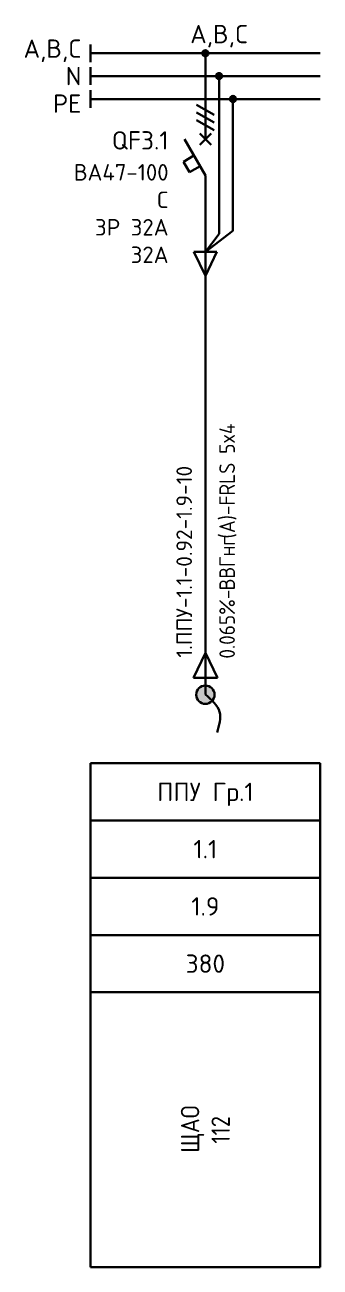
# Model space of a CAD drawing. Header units: millimetres. Extents: x -4379 to 694, y -18291 to 2656.
# Drawn here: x -2504.6 to -2472.5, y 197.5 to 333.1 of the extents above; entities that cross this region are included whole.
import ezdxf
from ezdxf.enums import TextEntityAlignment as Align

# ---------------------------------------------------------------- set-up
doc = ezdxf.new("R2010")
doc.units = ezdxf.units.MM
for name, color, linetype in [('Автомат защитный', 7, 'Continuous'), ('Принципиальная схема КТП -для ОДНОЛИНЕЙКИ', 7, 'Continuous'), ('ПРОВОДНИКИ', 7, 'Continuous'), ('Секция ППУ', 7, 'Continuous')]:
    doc.layers.add(name, color=color, linetype=linetype)
doc.layers.add('ЭС АВ', color=7, linetype='Continuous', lineweight=18)
doc.layers.add('ЭС рамка', color=7, linetype='Continuous', lineweight=18)
doc.styles.add('SLD_Style', font='isocpeur.ttf', dxfattribs={"width": 0.9})

# ---------------------------------------------------------------- blocks, each defined once
blk = doc.blocks.new('Start')
at = {"layer": 'ЭС рамка', "color": 7, "linetype": 'Continuous', "lineweight": 30}
blk.add_line((0, 3.46), (0, 1.54), dxfattribs=at)
at = {"layer": 'ЭС рамка', "color": 5, "linetype": 'Continuous', "lineweight": 30}
blk.add_line((0, 0.96), (0, -0.96), dxfattribs=at)
at = {"layer": 'ЭС рамка', "color": 94, "linetype": 'Continuous', "lineweight": 30, "ltscale": 50}
blk.add_line((0, -1.54), (0, -3.46), dxfattribs=at)
at = {"style": 'SLD_Style'}
blk.add_attdef('PHASE', text='', height=2, dxfattribs=at).set_placement((-1, 3), align=Align.MIDDLE_RIGHT)
at = {"layer": 'ЭС рамка', "color": 7, "linetype": 'Continuous', "lineweight": 18, "style": 'SLD_Style'}
blk.add_text('N', height=2, dxfattribs=at).set_placement((-1, 0), align=Align.MIDDLE_RIGHT)
at = {"layer": 'ЭС рамка', "color": 7, "linetype": 'Continuous', "lineweight": 18, "ltscale": 50, "style": 'SLD_Style'}
blk.add_text('РЕ', height=2, dxfattribs=at).set_placement((-1, -3), align=Align.MIDDLE_RIGHT)
blk = doc.blocks.new('*U58')
h = blk.add_hatch(color=256)
h.dxf.hatch_style = 1
edge = h.paths.add_edge_path()
edge.add_ellipse((12.5, 132.5), major_axis=(0, 0.333), ratio=1, start_angle=0, end_angle=360)
h = blk.add_hatch(color=256)
h.dxf.hatch_style = 1
edge = h.paths.add_edge_path()
edge.add_ellipse((14, 130), major_axis=(0, 0.333), ratio=1, start_angle=0, end_angle=360)
h = blk.add_hatch(color=256)
h.dxf.hatch_style = 1
edge = h.paths.add_edge_path()
edge.add_ellipse((15.5, 127.5), major_axis=(0, 0.333), ratio=1, start_angle=0, end_angle=360)
at = {"lineweight": 30}
for p, q in [((14, 129.67), (14, 123.11)), ((15.5, 127.17), (15.5, 113.13)), ((14, 123.11), (14, 112.8)), ((0, 55), (25, 55)), ((0, 55), (0, 0)), ((25, 55), (25, 0)), ((0, 48.75), (25, 48.75)), ((0, 42.5), (25, 42.5)), ((0, 36.25), (25, 36.25))]:
    blk.add_line(p, q, dxfattribs=at)
at = {"layer": 'Автомат защитный', "lineweight": 30}
for p, q in [((12.5, 123.11), (12.5, 132.17)), ((11.54, 126.87), (13.46, 125.76)), ((11.54, 126.04), (13.46, 124.93)), ((11.54, 125.2), (13.46, 124.09)), ((12.5, 119.17), (10.22, 123.11)), ((10.1, 120.66), (11.26, 121.32)), ((10.77, 119.5), (10.1, 120.66)), ((11.92, 120.17), (10.77, 119.5)), ((12.5, 108.54), (12.5, 119.17))]:
    blk.add_line(p, q, dxfattribs=at)
blk.add_ellipse((12.5, 132.5), major_axis=(0, 0.333), ratio=1, start_param=-1.570796, end_param=4.712389, dxfattribs=at)
at = {"layer": 'Принципиальная схема КТП -для ОДНОЛИНЕЙКИ', "lineweight": 30}
for p, q in [((12.5, 108.54), (12.5, 99.73)), ((11.19, 64.32), (12.5, 67.06)), ((12.5, 67.06), (13.81, 64.32)), ((13.81, 64.32), (11.19, 64.32)), ((12.5, 64.32), (12.5, 62.5))]:
    blk.add_line(p, q, dxfattribs=at)
at = {"layer": 'ПРОВОДНИКИ', "lineweight": 30}
for p, q in [((12.5, 110.81), (15.5, 113.13)), ((12.5, 110.81), (14, 112.8)), ((13.75, 110.81), (11.25, 110.81)), ((11.25, 110.81), (12.5, 108.2)), ((12.5, 108.2), (13.75, 110.81)), ((11.19, 64.31), (12.5, 67.06)), ((12.5, 67.06), (13.81, 64.31)), ((13.81, 64.31), (11.19, 64.31))]:
    blk.add_line(p, q, dxfattribs=at)
at = {"layer": 'ПРОВОДНИКИ', "lineweight": 30, "ltscale": 100}
blk.add_line((12.5, 99.73), (12.5, 64.32), dxfattribs=at)
at = {"layer": 'ПРОВОДНИКИ', "color": 7, "linetype": 'Continuous', "lineweight": 30}
for centre in [(14, 130), (15.5, 127.5), (15.5, 127.5)]:
    blk.add_ellipse(centre, major_axis=(0, 0.333), ratio=1, start_param=-1.570796, end_param=4.712389, dxfattribs=at)
at = {"layer": 'ЭС АВ', "color": 7, "lineweight": 30}
for q in [(11.88, 123.74), (13.12, 123.74), (11.88, 122.49), (13.12, 122.49)]:
    blk.add_line((12.5, 123.11), q, dxfattribs=at)
at = {"layer": 'ЭС рамка', "color": 7, "linetype": 'Continuous', "lineweight": 30}
for p, q in [((0, 132.5), (12.17, 132.5)), ((12.83, 132.5), (25, 132.5))]:
    blk.add_line(p, q, dxfattribs=at)
at = {"layer": 'ЭС рамка', "color": 5, "linetype": 'Continuous', "lineweight": 30}
for p, q in [((0, 130), (13.67, 130)), ((14.33, 130), (25, 130))]:
    blk.add_line(p, q, dxfattribs=at)
at = {"layer": 'ЭС рамка', "color": 94, "linetype": 'Continuous', "lineweight": 30}
for p, q in [((0, 127.5), (15.17, 127.5)), ((15.83, 127.5), (25, 127.5))]:
    blk.add_line(p, q, dxfattribs=at)
at = {"layer": 'ЭС рамка', "lineweight": 30}
for p, q in [((25, 30), (0, 30)), ((25, 0), (0, 0))]:
    blk.add_line(p, q, dxfattribs=at)
at = {"style": 'SLD_Style'}
for tag, p in [('LABEL', (12.5, 51.88)), ('INSTALLEDPOWER', (12.5, 45.63)), ('CURRENT', (12.5, 39.37)), ('VOLTAGE', (12.5, 33.13))]:
    blk.add_attdef(tag, text='', height=2, dxfattribs=at).set_placement(p, align=Align.MIDDLE_CENTER)
blk.add_attdef('TEXT', text='', height=2, rotation=90, dxfattribs=at).set_placement((12.5, 15), align=Align.MIDDLE_CENTER)
at = {"layer": 'Автомат защитный', "style": 'SLD_Style'}
blk.add_attdef('PHASE', text='', height=2, dxfattribs=at).set_placement((14, 134.59), align=Align.MIDDLE_CENTER)
for tag, height, p in [('NUMBER', 2, (8.49, 122.99)), ('SWITCHTYPE', 1.8, (8.49, 119.5)), ('SWITCHRELEASE', 1.8, (8.49, 116.5)), ('SWITCHNOMINALCURRENT', 1.8, (8.49, 113.5)), ('SWITCHRELEASECURRENT', 1.8, (8.49, 110.5)), ('RCDTYPE', 1.8, (8.49, 107.5)), ('RCDSETPOINT', 1.8, (8.49, 104.5))]:
    blk.add_attdef(tag, text='', height=height, dxfattribs=at).set_placement(p, align=Align.MIDDLE_RIGHT)
blk.add_attdef('LINE_A', text='', height=1.7, rotation=90, dxfattribs=at).set_placement((10.19, 65.45), align=Align.MIDDLE_LEFT)
blk.add_attdef('LINE_B', text='', height=1.7, rotation=90, dxfattribs=at).set_placement((13.85, 65.45), align=Align.TOP_LEFT)
blk = doc.blocks.new('*U21')
at = {"linetype": 'ByBlock', "lineweight": 30}
h = blk.add_hatch(color=256, dxfattribs=at)
h.paths.add_polyline_path([(-0.4, 0.9, -0.414214), (0.92, 0.37), (0, -0.02)])
h.paths.add_polyline_path([(0.92, 0.37, -0.101228), (1, -0.02, -0.30039), (0.39, -0.94), (0, -0.02)])
h.paths.add_polyline_path([(-0.4, 0.9), (0.39, -0.94, -0.538), (-1, -0.02, -0.30039)])
blk.add_circle((0, -0.02), 1, dxfattribs=at)
blk.add_spline([(0, 0), (1.55, -1.88), (1.27, -4.16)], degree=3, dxfattribs=at)

msp = doc.modelspace()

# ---------------------------------------------------------------- block references
at = {"layer": 'Секция ППУ', "lineweight": 0}
ref = msp.add_blockref('*U58', (-2497.473, 197.456, -0.006), dxfattribs=at)
ref.add_attrib('LABEL', 'ППУ Гр.1', dxfattribs={"layer": '0', "height": 2, "style": 'SLD_Style'}).set_placement((-2484.973, 249.331, -0.006), align=Align.MIDDLE_CENTER)
ref.add_attrib('INSTALLEDPOWER', '1.1', dxfattribs={"layer": '0', "height": 2, "style": 'SLD_Style'}).set_placement((-2484.973, 243.081, -0.006), align=Align.MIDDLE_CENTER)
ref.add_attrib('CURRENT', '1.9', dxfattribs={"layer": '0', "height": 2, "style": 'SLD_Style'}).set_placement((-2484.973, 236.831, -0.006), align=Align.MIDDLE_CENTER)
ref.add_attrib('VOLTAGE', '380', dxfattribs={"layer": '0', "height": 2, "style": 'SLD_Style'}).set_placement((-2484.973, 230.581, -0.006), align=Align.MIDDLE_CENTER)
ref.add_attrib('LINE_A', ' 1.ППУ-1.1-0.92-1.9-10', dxfattribs={"layer": 'Автомат защитный', "height": 1.7, "rotation": 90, "style": 'SLD_Style'}).set_placement((-2487.278, 262.907, -0.006), align=Align.MIDDLE_LEFT)
ref.add_attrib('LINE_B_001', ' 0.065%%%-', (-2481.752, 262.907, -0.006), dxfattribs={"layer": 'Автомат защитный', "height": 1.7, "rotation": 90, "style": 'SLD_Style', "width": 0.9})
ref.add_attrib('PHASE', 'A,B,C', dxfattribs={"layer": 'Автомат защитный', "height": 2, "style": 'SLD_Style'}).set_placement((-2483.473, 332.047, -0.006), align=Align.MIDDLE_CENTER)
ref.add_attrib('NUMBER', 'QF3.1', dxfattribs={"layer": 'Автомат защитный', "height": 2, "style": 'SLD_Style'}).set_placement((-2488.983, 320.443, -0.006), align=Align.MIDDLE_RIGHT)
ref.add_attrib('SWITCHTYPE', 'ВА47-100', dxfattribs={"layer": 'Автомат защитный', "height": 1.8, "style": 'SLD_Style'}).set_placement((-2488.983, 316.956, -0.006), align=Align.MIDDLE_RIGHT)
ref.add_attrib('SWITCHRELEASE', 'C', dxfattribs={"layer": 'Автомат защитный', "height": 1.8, "style": 'SLD_Style'}).set_placement((-2488.983, 313.956, -0.006), align=Align.MIDDLE_RIGHT)
ref.add_attrib('SWITCHNOMINALCURRENT', '3Р 32А', dxfattribs={"layer": 'Автомат защитный', "height": 1.8, "style": 'SLD_Style'}).set_placement((-2488.983, 310.956, -0.006), align=Align.MIDDLE_RIGHT)
ref.add_attrib('SWITCHRELEASECURRENT', '32А', dxfattribs={"layer": 'Автомат защитный', "height": 1.8, "style": 'SLD_Style'}).set_placement((-2488.983, 307.956, -0.006), align=Align.MIDDLE_RIGHT)
ref.add_attrib('TEXT_001', 'ЩАО', (-2485.639, 209.936, -0.006), dxfattribs={"layer": '0', "height": 2, "rotation": 90, "style": 'SLD_Style', "width": 0.9})
ref.add_attrib('LINE_B_002', 'ВВГнг', (-2481.752, 271.322, -0.006), dxfattribs={"layer": 'Автомат защитный', "height": 1.7, "rotation": 90, "style": 'SLD_Style', "width": 0.9})
ref.add_attrib('LINE_B_003', '(', (-2481.752, 276.983, -0.006), dxfattribs={"layer": 'Автомат защитный', "height": 1.7, "rotation": 90, "style": 'SLD_Style', "width": 0.9})
ref.add_attrib('LINE_B_004', 'А', (-2481.752, 277.595, -0.006), dxfattribs={"layer": 'Автомат защитный', "height": 1.7, "rotation": 90, "style": 'SLD_Style', "width": 0.9})
ref.add_attrib('LINE_B_005', ')-FRLS 5x4', (-2481.752, 278.972, -0.006), dxfattribs={"layer": 'Автомат защитный', "height": 1.7, "rotation": 90, "style": 'SLD_Style', "width": 0.9})
ref.add_attrib('TEXT_002', '112', (-2482.306, 210.926, -0.006), dxfattribs={"layer": '0', "height": 2, "rotation": 90, "style": 'SLD_Style', "width": 0.9})
msp.add_blockref('Start', (-2497.473, 327.456, -0.006), dxfattribs=at).add_auto_attribs({'PHASE': 'A,B,C'})
msp.add_blockref('*U21', (-2484.973, 259.956, -0.006), dxfattribs=at)

doc.saveas('drawing.dxf')
